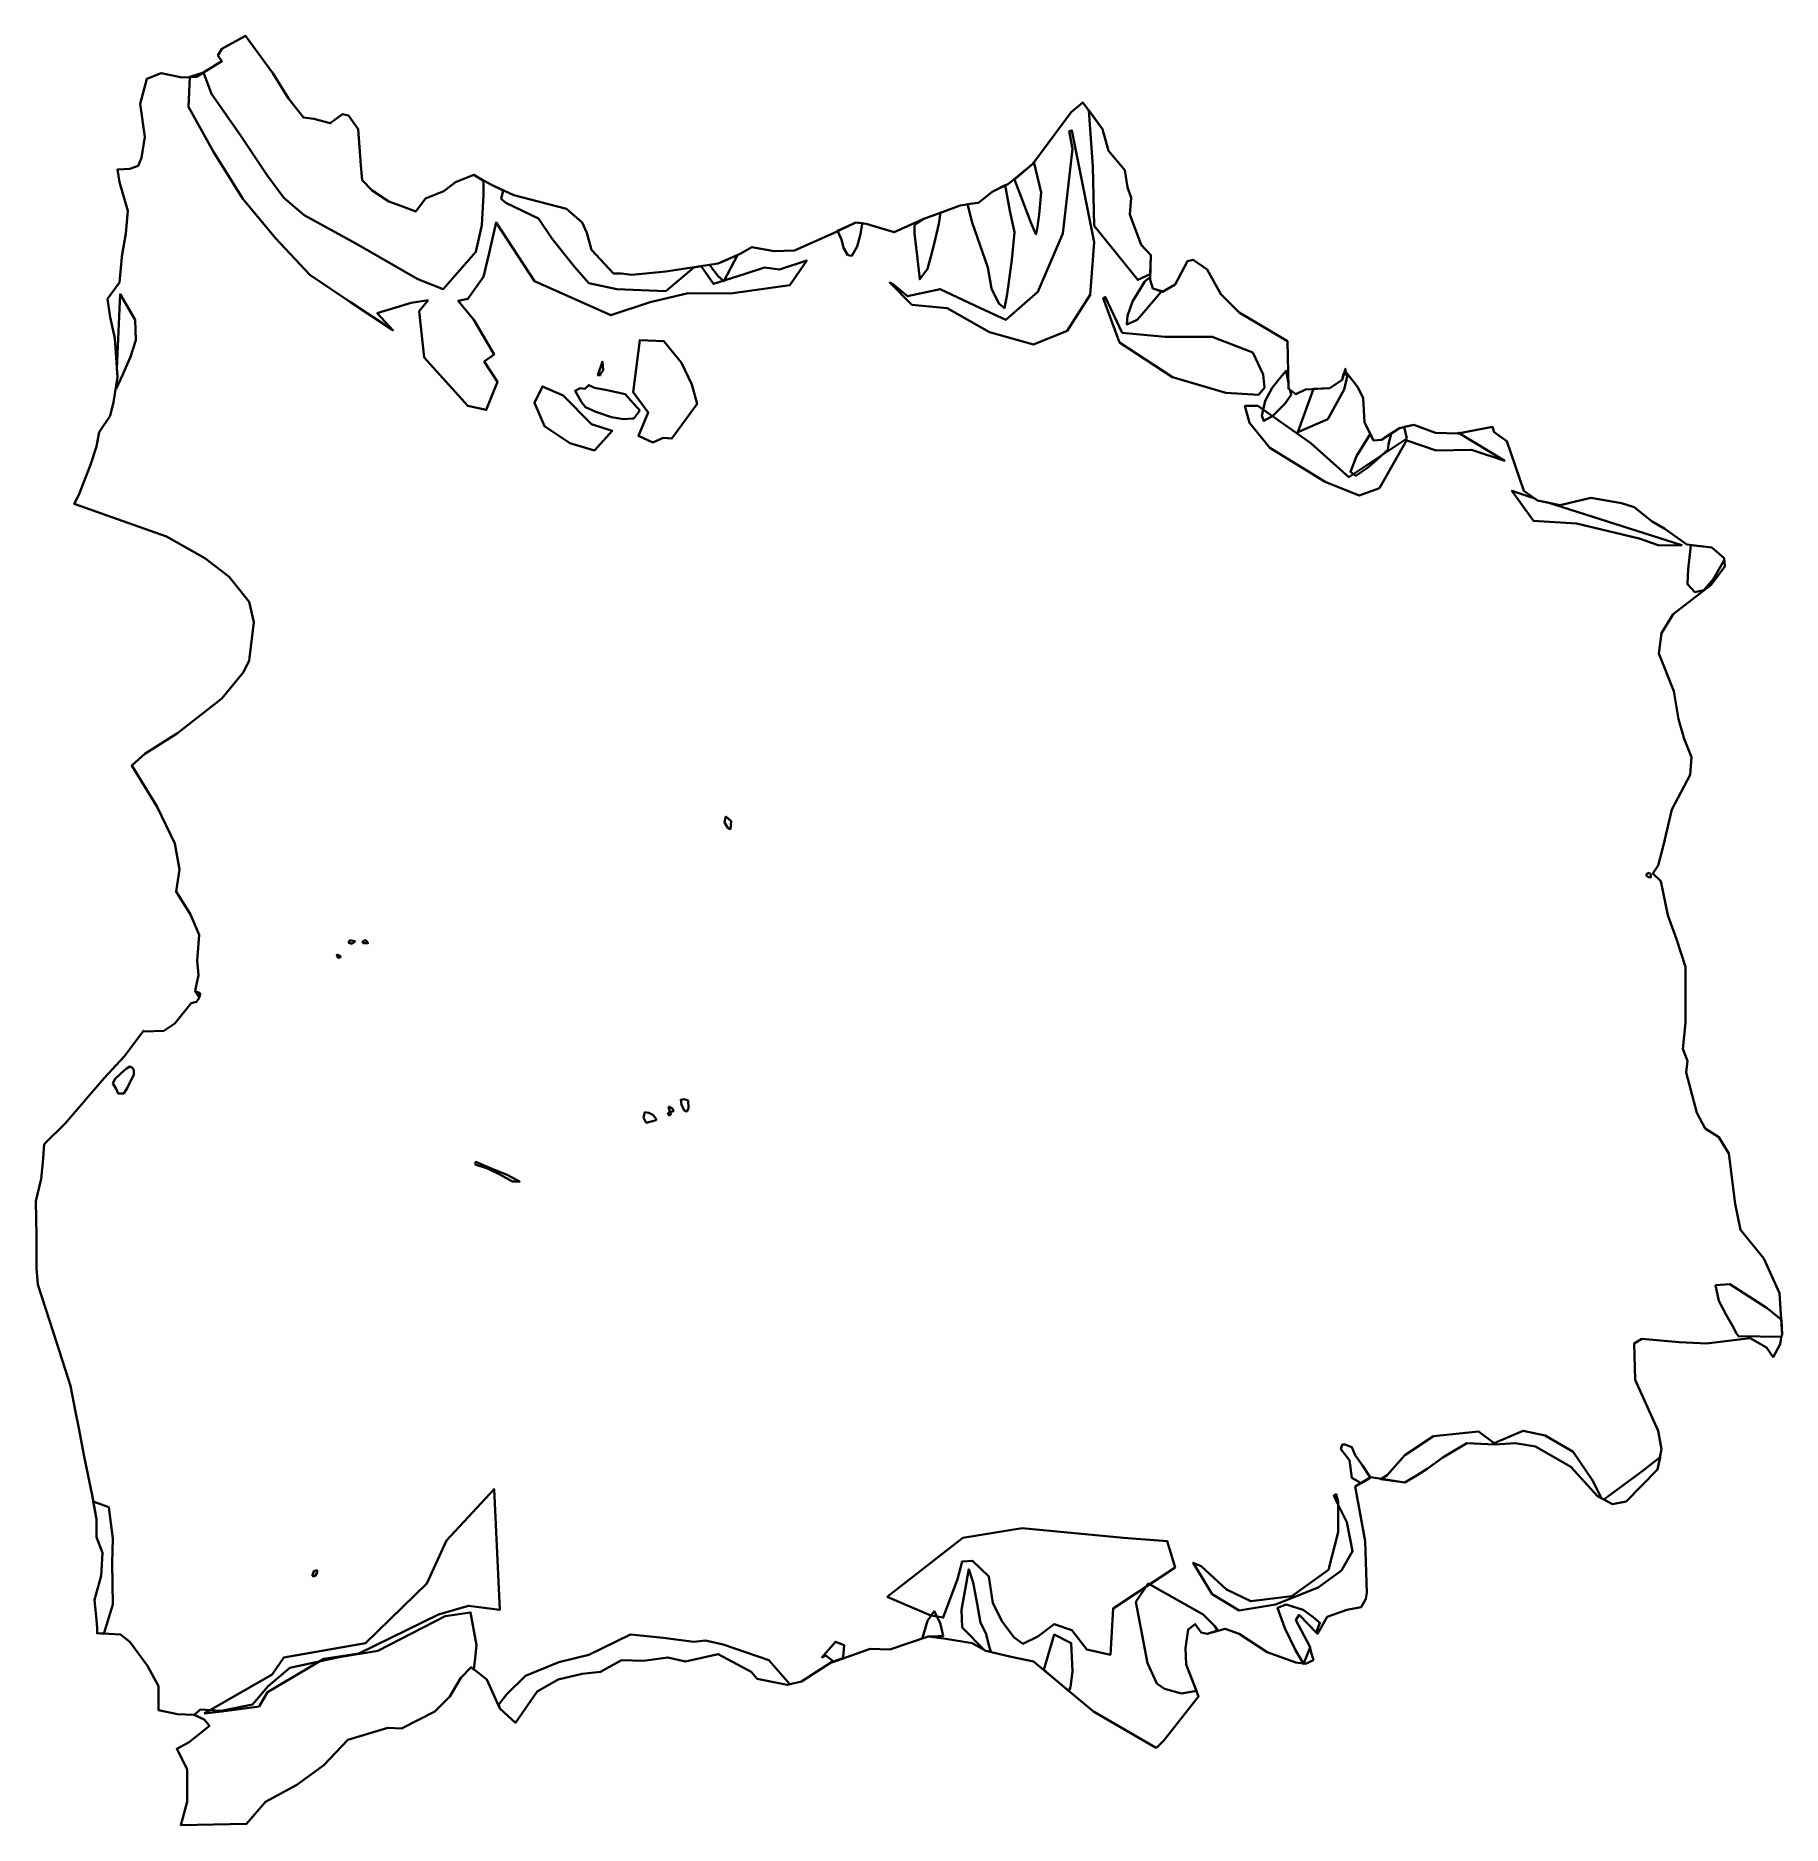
# Model space of a CAD drawing. Extents: x 0 to 2675, y -2741 to 0.
import ezdxf

# ---------------------------------------------------------------- set-up
doc = ezdxf.new("R2010")
doc.units = 0
doc.linetypes.add('Solid', pattern=[0])
for name, color, linetype in [('zone_0_q2', 7, 'Continuous'), ('zone_10_q1', 7, 'Continuous'), ('zone_11_q1', 7, 'Continuous'), ('zone_12_q1', 7, 'Continuous'), ('zone_13_q2', 7, 'Continuous'), ('zone_14_q2', 7, 'Continuous'), ('zone_15_q2', 7, 'Continuous'), ('zone_16_q2', 7, 'Continuous'), ('zone_17_q2', 7, 'Continuous'), ('zone_18_q2', 7, 'Continuous'), ('zone_1_q2', 7, 'Continuous'), ('zone_2_q2', 7, 'Continuous'), ('zone_3_q2', 7, 'Continuous'), ('zone_4_q2', 7, 'Continuous'), ('zone_5_q2', 7, 'Continuous'), ('zone_6_q2', 7, 'Continuous'), ('zone_7_q2', 7, 'Continuous'), ('zone_8_q2', 7, 'Continuous'), ('zone_9_q2', 7, 'Continuous')]:
    doc.layers.add(name, color=color, linetype=linetype)

msp = doc.modelspace()

# ---------------------------------------------------------------- linework, layer by layer
at = {"color": 0, "linetype": 'Solid', "lineweight": 35}
for points in [[(2674, -1991), (2672, -2004), (2661, -2024), (2651, -2009), (2626, -1995), (2559, -2003), (2517, -2001), (2460, -1996), (2448, -2003), (2450, -2059), (2485, -2137), (2490, -2165), (2484, -2196), (2436, -2245), (2415, -2249), (2392, -2237), (2351, -2192), (2297, -2161), (2285, -2159), (2266, -2156), (2235, -2158), (2192, -2156), (2155, -2178), (2131, -2195), (2116, -2205), (2097, -2216), (2045, -2208), (2021, -2222), (2036, -2306), (2039, -2385), (2037, -2394), (2030, -2407), (2008, -2411), (1978, -2422), (1963, -2448), (1935, -2419), (1930, -2427), (1951, -2466), (1954, -2478), (1957, -2488), (1945, -2494), (1930, -2492), (1917, -2487), (1886, -2476), (1843, -2448), (1822, -2440), (1794, -2448), (1785, -2446), (1776, -2433), (1765, -2441), (1761, -2470), (1762, -2495), (1781, -2544), (1728, -2611), (1717, -2622), (1715, -2622), (1620, -2567), (1528, -2490), (1494, -2483), (1455, -2474), (1434, -2462), (1391, -2455), (1367, -2452), (1308, -2472), (1278, -2471), (1221, -2491), (1219, -2491), (1173, -2521), (1151, -2526), (1105, -2517), (1096, -2506), (1045, -2479), (995, -2490), (968, -2484), (931, -2489), (897, -2488), (865, -2506), (837, -2509), (800, -2518), (768, -2536), (735, -2584), (711, -2562), (691, -2518), (667, -2499), (651, -2515), (634, -2544), (611, -2567), (560, -2593), (539, -2592), (478, -2610), (441, -2649), (400, -2679), (352, -2705), (323, -2739), (222, -2741), (232, -2705), (232, -2655), (216, -2624), (235, -2614), (266, -2589), (258, -2579), (242, -2572), (217, -2571), (188, -2565), (188, -2528), (171, -2497), (144, -2460), (130, -2449), (94, -2447), (94, -2439), (93, -2427), (90, -2396), (100, -2359), (102, -2324), (93, -2300), (93, -2272), (87, -2238), (74, -2176), (66, -2133), (61, -2108), (53, -2068), (27, -1987), (3, -1913), (1, -1888), (1, -1838), (0, -1785), (8, -1751), (11, -1726), (13, -1698), (45, -1666), (104, -1597), (136, -1563), (165, -1524), (166, -1525), (196, -1524), (213, -1513), (238, -1482), (246, -1480), (251, -1473), (244, -1463), (249, -1439), (247, -1417), (250, -1377), (237, -1346), (215, -1311), (220, -1277), (213, -1237), (186, -1181), (147, -1118), (167, -1100), (217, -1068), (285, -1015), (318, -975), (327, -957), (334, -898), (327, -867), (296, -829), (259, -800), (200, -767), (59, -717), (66, -703), (84, -657), (93, -629), (97, -607), (114, -582), (119, -561), (125, -523), (121, -463), (114, -431), (110, -403), (128, -378), (132, -339), (132, -338), (138, -303), (141, -268), (128, -224), (125, -205), (144, -204), (157, -199), (162, -187), (167, -155), (160, -104), (170, -66), (192, -57), (224, -64), (246, -63), (285, -39), (279, -30), (285, -20), (321, 0), (363, -57), (387, -96), (410, -125), (426, -127), (451, -134), (470, -120), (479, -122), (494, -143), (498, -198), (500, -221), (515, -237), (541, -254), (563, -262), (582, -269), (597, -249), (625, -238), (643, -224), (671, -213), (697, -228), (732, -244), (813, -265), (837, -286), (844, -302), (851, -328), (885, -364), (897, -364), (913, -366), (965, -361), (1045, -349), (1079, -334), (1097, -324), (1131, -330), (1162, -329), (1223, -302), (1256, -286), (1272, -288), (1315, -301), (1361, -280), (1373, -276), (1416, -260), (1442, -256), (1444, -256), (1465, -239), (1490, -227), (1527, -196), (1586, -117), (1604, -102), (1634, -143), (1643, -176), (1668, -206), (1672, -232), (1678, -248), (1676, -274), (1693, -320), (1708, -336), (1707, -374), (1711, -387), (1726, -392), (1745, -381), (1764, -345), (1773, -343), (1794, -358), (1815, -396), (1843, -424), (1917, -468), (1919, -539), (1919, -541), (1930, -549), (1945, -542), (1982, -540), (2001, -527), (2006, -510), (2006, -513), (2006, -514), (2025, -538), (2033, -555), (2035, -592), (2049, -620), (2061, -619), (2089, -601), (2111, -596), (2144, -608), (2178, -609), (2231, -599), (2234, -607), (2253, -621), (2279, -697), (2300, -712), (2335, -719), (2382, -708), (2429, -716), (2448, -722), (2476, -744), (2495, -755), (2529, -779), (2567, -784), (2586, -800), (2587, -813), (2566, -841), (2508, -886), (2490, -915), (2486, -946), (2509, -1004), (2516, -1047), (2525, -1077), (2536, -1105), (2534, -1132), (2506, -1185), (2493, -1240), (2485, -1271), (2477, -1283), (2489, -1295), (2500, -1347), (2513, -1384), (2527, -1426), (2527, -1512), (2523, -1552), (2530, -1570), (2528, -1588), (2544, -1650), (2557, -1674), (2578, -1687), (2593, -1712), (2603, -1789), (2611, -1829), (2647, -1873), (2671, -1926), (2675, -1990), (2674, -1991)], [(257, -56), (285, -39), (279, -30), (285, -20), (321, 0), (363, -57), (387, -96), (410, -125), (426, -127), (451, -134), (470, -120), (479, -122), (494, -143), (498, -198), (500, -221), (515, -237), (541, -254), (563, -262), (582, -269), (597, -249), (625, -238), (643, -224), (671, -213), (686, -222), (686, -244), (683, -290), (674, -331), (624, -388), (585, -373), (490, -318), (411, -275), (380, -248), (354, -213), (314, -153), (269, -89), (257, -56)], [(1499, -220), (1527, -196), (1528, -194), (1529, -195), (1540, -240), (1537, -274), (1534, -296), (1532, -304), (1524, -286), (1499, -220)], [(1427, -258), (1442, -256), (1444, -256), (1465, -239), (1485, -229), (1487, -240), (1492, -268), (1499, -301), (1495, -343), (1488, -396), (1484, -417), (1475, -410), (1464, -387), (1458, -355), (1434, -286), (1427, -258)], [(1361, -280), (1373, -276), (1386, -271), (1383, -288), (1378, -310), (1373, -331), (1366, -357), (1354, -373), (1350, -337), (1346, -303), (1346, -290), (1361, -280)], [(1228, -299), (1256, -286), (1266, -287), (1266, -288), (1263, -304), (1258, -323), (1250, -337), (1244, -336), (1237, -325), (1234, -312), (1228, -299)], [(1032, -351), (1045, -349), (1075, -336), (1054, -376), (1045, -368), (1032, -351)], [(1707, -372), (1707, -374), (1711, -387), (1725, -391), (1724, -392), (1694, -427), (1687, -435), (1671, -442), (1672, -429), (1680, -407), (1692, -387), (1698, -377), (1704, -372), (1707, -372)], [(123, -535), (125, -523), (124, -510), (129, -396), (152, -435), (153, -466), (145, -492), (133, -520), (123, -541), (123, -535)], [(865, -520), (861, -520), (868, -499), (869, -512), (865, -518), (865, -520)], [(1919, -532), (1919, -539), (1919, -541), (1921, -542), (1923, -550), (1913, -564), (1895, -582), (1881, -590), (1878, -582), (1883, -559), (1894, -539), (1906, -524), (1915, -513), (1919, -532)], [(1957, -541), (1982, -540), (2001, -527), (2003, -518), (2009, -520), (2004, -542), (1979, -587), (1933, -607), (1957, -541)], [(916, -586), (914, -586), (900, -587), (882, -584), (858, -576), (842, -569), (836, -561), (826, -544), (834, -540), (841, -541), (847, -535), (856, -539), (875, -543), (903, -549), (925, -574), (916, -586)], [(2044, -610), (2049, -620), (2061, -619), (2076, -609), (2072, -626), (2071, -634), (2050, -653), (2040, -662), (2022, -674), (2014, -668), (2023, -644), (2037, -621), (2044, -610)], [(2535, -780), (2567, -784), (2586, -800), (2586, -803), (2570, -832), (2555, -849), (2541, -852), (2530, -840), (2531, -817), (2534, -790), (2535, -780)], [(2471, -1282), (2473, -1283), (2474, -1285), (2474, -1289), (2472, -1289), (2471, -1289), (2470, -1289), (2467, -1287), (2467, -1286), (2467, -1285), (2468, -1283), (2469, -1283), (2471, -1282)], [(487, -1389), (484, -1391), (483, -1390), (480, -1390), (479, -1388), (481, -1386), (483, -1386), (488, -1387), (489, -1387), (487, -1389)], [(500, -1388), (503, -1386), (506, -1386), (509, -1390), (508, -1390), (507, -1390), (503, -1390), (502, -1390), (500, -1388)], [(250, -1472), (246, -1466), (246, -1465), (249, -1465), (252, -1467), (251, -1469), (251, -1470), (252, -1470), (250, -1472)], [(118, -1605), (121, -1598), (131, -1589), (139, -1582), (144, -1579), (148, -1581), (150, -1585), (150, -1591), (140, -1612), (135, -1620), (126, -1620), (123, -1613), (118, -1605)], [(969, -1640), (975, -1643), (977, -1647), (971, -1649), (969, -1640)], [(950, -1659), (950, -1661), (935, -1665), (931, -1657), (933, -1649), (939, -1650), (945, -1653), (950, -1659)], [(971, -1649), (973, -1652), (970, -1654), (968, -1651), (971, -1649)], [(2674, -1967), (2675, -1990), (2674, -1991), (2674, -1993), (2608, -1992), (2605, -1988), (2599, -1976), (2589, -1959), (2578, -1938), (2573, -1914), (2595, -1912), (2652, -1949), (2674, -1967)], [(2044, -2209), (2030, -2217), (2016, -2209), (2012, -2182), (1999, -2165), (2001, -2158), (2005, -2158), (2016, -2162), (2021, -2174), (2032, -2190), (2044, -2208), (2044, -2209)], [(104, -2448), (94, -2447), (94, -2439), (93, -2427), (90, -2396), (100, -2359), (102, -2324), (93, -2300), (93, -2272), (88, -2245), (112, -2254), (118, -2302), (117, -2339), (118, -2403), (104, -2448)], [(424, -2359), (424, -2358), (426, -2352), (429, -2351), (431, -2351), (431, -2354), (428, -2359), (425, -2360), (424, -2359)], [(1463, -2475), (1455, -2474), (1453, -2473), (1419, -2438), (1418, -2411), (1429, -2349), (1436, -2369), (1442, -2402), (1447, -2431), (1455, -2447), (1461, -2469), (1463, -2475)], [(1810, -2443), (1794, -2448), (1785, -2446), (1776, -2433), (1765, -2441), (1761, -2470), (1762, -2495), (1778, -2535), (1755, -2539), (1729, -2532), (1717, -2524), (1703, -2493), (1685, -2399), (1704, -2371), (1788, -2418), (1806, -2436), (1810, -2443)], [(1961, -2446), (1935, -2419), (1930, -2427), (1951, -2466), (1952, -2469), (1942, -2494), (1929, -2472), (1913, -2439), (1902, -2408), (1915, -2403), (1941, -2411), (1956, -2422), (1967, -2431), (1961, -2446)], [(671, -2503), (667, -2499), (651, -2515), (634, -2544), (611, -2567), (560, -2593), (539, -2592), (478, -2610), (441, -2649), (400, -2679), (352, -2705), (323, -2739), (222, -2741), (232, -2705), (232, -2655), (216, -2624), (235, -2614), (266, -2589), (258, -2579), (243, -2572), (252, -2564), (284, -2566), (332, -2556), (356, -2528), (389, -2500), (462, -2484), (524, -2474), (627, -2421), (666, -2415), (675, -2465), (673, -2485), (671, -2503)], [(1374, -2452), (1367, -2452), (1361, -2454), (1358, -2454), (1366, -2428), (1376, -2413), (1385, -2431), (1390, -2451), (1374, -2452)], [(1236, -2485), (1222, -2490), (1210, -2481), (1204, -2484), (1225, -2460), (1238, -2465), (1237, -2478), (1236, -2485)], [(1582, -2535), (1544, -2503), (1560, -2449), (1586, -2462), (1588, -2505), (1585, -2530), (1582, -2535)]]:
    msp.add_lwpolyline(points, close=True, dxfattribs=at)
at = {"layer": 'zone_0_q2', "color": 2, "linetype": 'Solid', "lineweight": 35}
msp.add_lwpolyline([(2235, -2158), (2192, -2156), (2155, -2178), (2131, -2195), (2116, -2205), (2097, -2216), (2060, -2211), (2070, -2205), (2097, -2174), (2141, -2145), (2210, -2138), (2234, -2156), (2278, -2137), (2312, -2144), (2355, -2169), (2384, -2212), (2398, -2240), (2392, -2237), (2351, -2192), (2297, -2161), (2285, -2159), (2266, -2156), (2235, -2158)], close=True, dxfattribs=at)
at = {"layer": 'zone_10_q1', "color": 40, "linetype": 'Solid', "lineweight": 35}
msp.add_lwpolyline([(1063, -1216), (1060, -1213), (1055, -1205), (1056, -1200), (1057, -1196), (1065, -1203), (1064, -1215), (1063, -1216)], close=True, dxfattribs=at)
at = {"layer": 'zone_11_q1', "color": 40, "linetype": 'Solid', "lineweight": 35}
msp.add_lwpolyline([(993, -1646), (989, -1637), (988, -1630), (993, -1629), (999, -1631), (1000, -1643), (997, -1648), (993, -1646)], close=True, dxfattribs=at)
at = {"layer": 'zone_12_q1', "color": 40, "linetype": 'Solid', "lineweight": 35}
msp.add_lwpolyline([(730, -1755), (711, -1744), (692, -1735), (673, -1729), (674, -1725), (700, -1736), (722, -1745), (741, -1755), (730, -1755)], close=True, dxfattribs=at)
at = {"layer": 'zone_13_q2', "color": 2, "linetype": 'Solid', "lineweight": 35}
msp.add_lwpolyline([(945, -623), (923, -613), (938, -577), (915, -546), (925, -466), (962, -468), (989, -501), (1005, -534), (1013, -564), (974, -617), (961, -616), (945, -623)], close=True, dxfattribs=at)
at = {"layer": 'zone_14_q2', "color": 2, "linetype": 'Solid', "lineweight": 35}
msp.add_lwpolyline([(856, -635), (818, -624), (779, -598), (764, -562), (776, -537), (808, -551), (851, -595), (883, -605), (856, -635)], close=True, dxfattribs=at)
at = {"layer": 'zone_15_q2', "color": 2, "linetype": 'Solid', "lineweight": 35}
msp.add_lwpolyline([(601, -405), (575, -409), (523, -425), (547, -451), (482, -408), (420, -366), (367, -310), (317, -250), (272, -178), (234, -109), (236, -63), (257, -56), (285, -39), (279, -30), (285, -20), (321, 0), (363, -57), (387, -96), (410, -125), (426, -127), (451, -134), (470, -120), (479, -122), (494, -143), (498, -198), (500, -221), (515, -237), (541, -254), (563, -262), (582, -269), (597, -249), (625, -238), (643, -224), (671, -213), (697, -228), (716, -237), (713, -250), (720, -256), (770, -280), (791, -311), (825, -354), (847, -379), (890, -388), (965, -391), (1008, -355), (1019, -353), (1038, -380), (1085, -365), (1116, -355), (1139, -358), (1181, -344), (1155, -382), (1064, -395), (999, -394), (941, -408), (881, -428), (764, -376), (705, -286), (694, -335), (686, -369), (662, -403), (647, -406), (671, -435), (702, -488), (687, -499), (707, -530), (690, -573), (662, -567), (595, -493), (587, -422), (601, -405)], close=True, dxfattribs=at)
at = {"layer": 'zone_16_q2', "color": 2, "linetype": 'Solid', "lineweight": 35}
msp.add_lwpolyline([(1155, -2525), (1151, -2526), (1105, -2517), (1096, -2506), (1045, -2479), (995, -2490), (968, -2484), (931, -2489), (897, -2488), (865, -2506), (837, -2509), (800, -2518), (768, -2536), (735, -2584), (711, -2562), (709, -2556), (721, -2541), (750, -2512), (801, -2491), (847, -2480), (911, -2449), (961, -2454), (1008, -2460), (1026, -2458), (1053, -2464), (1123, -2488), (1155, -2525)], close=True, dxfattribs=at)
at = {"layer": 'zone_17_q2', "color": 2, "linetype": 'Solid', "lineweight": 35}
msp.add_lwpolyline([(463, -1413), (461, -1408), (462, -1408), (467, -1411), (463, -1413)], close=True, dxfattribs=at)
at = {"layer": 'zone_18_q2', "color": 2, "linetype": 'Solid', "lineweight": 35}
msp.add_lwpolyline([(258, -2570), (285, -2567), (342, -2559), (355, -2537), (441, -2486), (495, -2478), (617, -2418), (663, -2405), (711, -2411), (702, -2226), (629, -2305), (599, -2371), (505, -2462), (380, -2484), (362, -2510), (258, -2570)], close=True, dxfattribs=at)
at = {"layer": 'zone_1_q2', "color": 2, "linetype": 'Solid', "lineweight": 35}
msp.add_lwpolyline([(2488, -2178), (2484, -2196), (2436, -2245), (2415, -2249), (2402, -2242), (2460, -2199), (2488, -2177), (2488, -2178)], close=True, dxfattribs=at)
at = {"layer": 'zone_2_q2', "color": 2, "linetype": 'Solid', "lineweight": 35}
msp.add_lwpolyline([(2296, -709), (2300, -712), (2316, -715), (2521, -780), (2512, -781), (2485, -780), (2456, -770), (2360, -747), (2294, -743), (2261, -697), (2296, -709)], close=True, dxfattribs=at)
at = {"layer": 'zone_3_q2', "color": 2, "linetype": 'Solid', "lineweight": 35}
msp.add_lwpolyline([(2100, -617), (2096, -599), (2111, -596), (2144, -608), (2178, -609), (2179, -608), (2250, -651), (2199, -634), (2145, -635), (2100, -620), (2100, -619), (2058, -693), (2027, -704), (1975, -683), (1890, -631), (1859, -593), (1852, -567), (1872, -567), (1953, -624), (2011, -676), (2100, -617)], close=True, dxfattribs=at)
at = {"layer": 'zone_4_q2', "color": 2, "linetype": 'Solid', "lineweight": 35}
msp.add_lwpolyline([(1613, -114), (1634, -143), (1643, -176), (1668, -206), (1672, -232), (1678, -248), (1676, -274), (1693, -320), (1708, -336), (1707, -365), (1688, -374), (1621, -291), (1619, -200), (1613, -114)], close=True, dxfattribs=at)
at = {"layer": 'zone_5_q2', "color": 2, "linetype": 'Solid', "lineweight": 35}
msp.add_lwpolyline([(1621, -316), (1615, -397), (1580, -452), (1528, -473), (1461, -454), (1396, -417), (1342, -412), (1308, -378), (1314, -381), (1335, -399), (1385, -388), (1447, -417), (1486, -435), (1535, -392), (1573, -303), (1588, -173), (1583, -146), (1587, -145), (1621, -316)], close=True, dxfattribs=at)
at = {"layer": 'zone_6_q2', "color": 2, "linetype": 'Solid', "lineweight": 35}
msp.add_lwpolyline([(1664, -455), (1730, -461), (1802, -461), (1864, -485), (1880, -519), (1882, -539), (1873, -550), (1823, -547), (1741, -523), (1660, -470), (1635, -402), (1638, -400), (1664, -455)], close=True, dxfattribs=at)
at = {"layer": 'zone_7_q2', "color": 2, "linetype": 'Solid', "lineweight": 35}
msp.add_lwpolyline([(1304, -2391), (1420, -2301), (1511, -2286), (1666, -2301), (1733, -2306), (1745, -2346), (1650, -2409), (1646, -2480), (1610, -2472), (1587, -2442), (1560, -2433), (1535, -2452), (1512, -2463), (1498, -2453), (1480, -2429), (1466, -2401), (1460, -2360), (1435, -2336), (1419, -2337), (1412, -2364), (1390, -2423), (1371, -2420), (1304, -2391)], close=True, dxfattribs=at)
at = {"layer": 'zone_8_q2', "color": 2, "linetype": 'Solid', "lineweight": 35}
msp.add_lwpolyline([(1995, -2245), (1995, -2250), (1988, -2236), (1992, -2234), (1995, -2245)], close=True, dxfattribs=at)
at = {"layer": 'zone_9_q2', "color": 2, "linetype": 'Solid', "lineweight": 35}
msp.add_lwpolyline([(2008, -2277), (2017, -2321), (2000, -2351), (1964, -2377), (1899, -2403), (1843, -2412), (1802, -2387), (1773, -2339), (1785, -2344), (1824, -2380), (1861, -2398), (1924, -2390), (1980, -2350), (1995, -2292), (1995, -2250), (2008, -2277)], close=True, dxfattribs=at)

doc.saveas('drawing.dxf')
